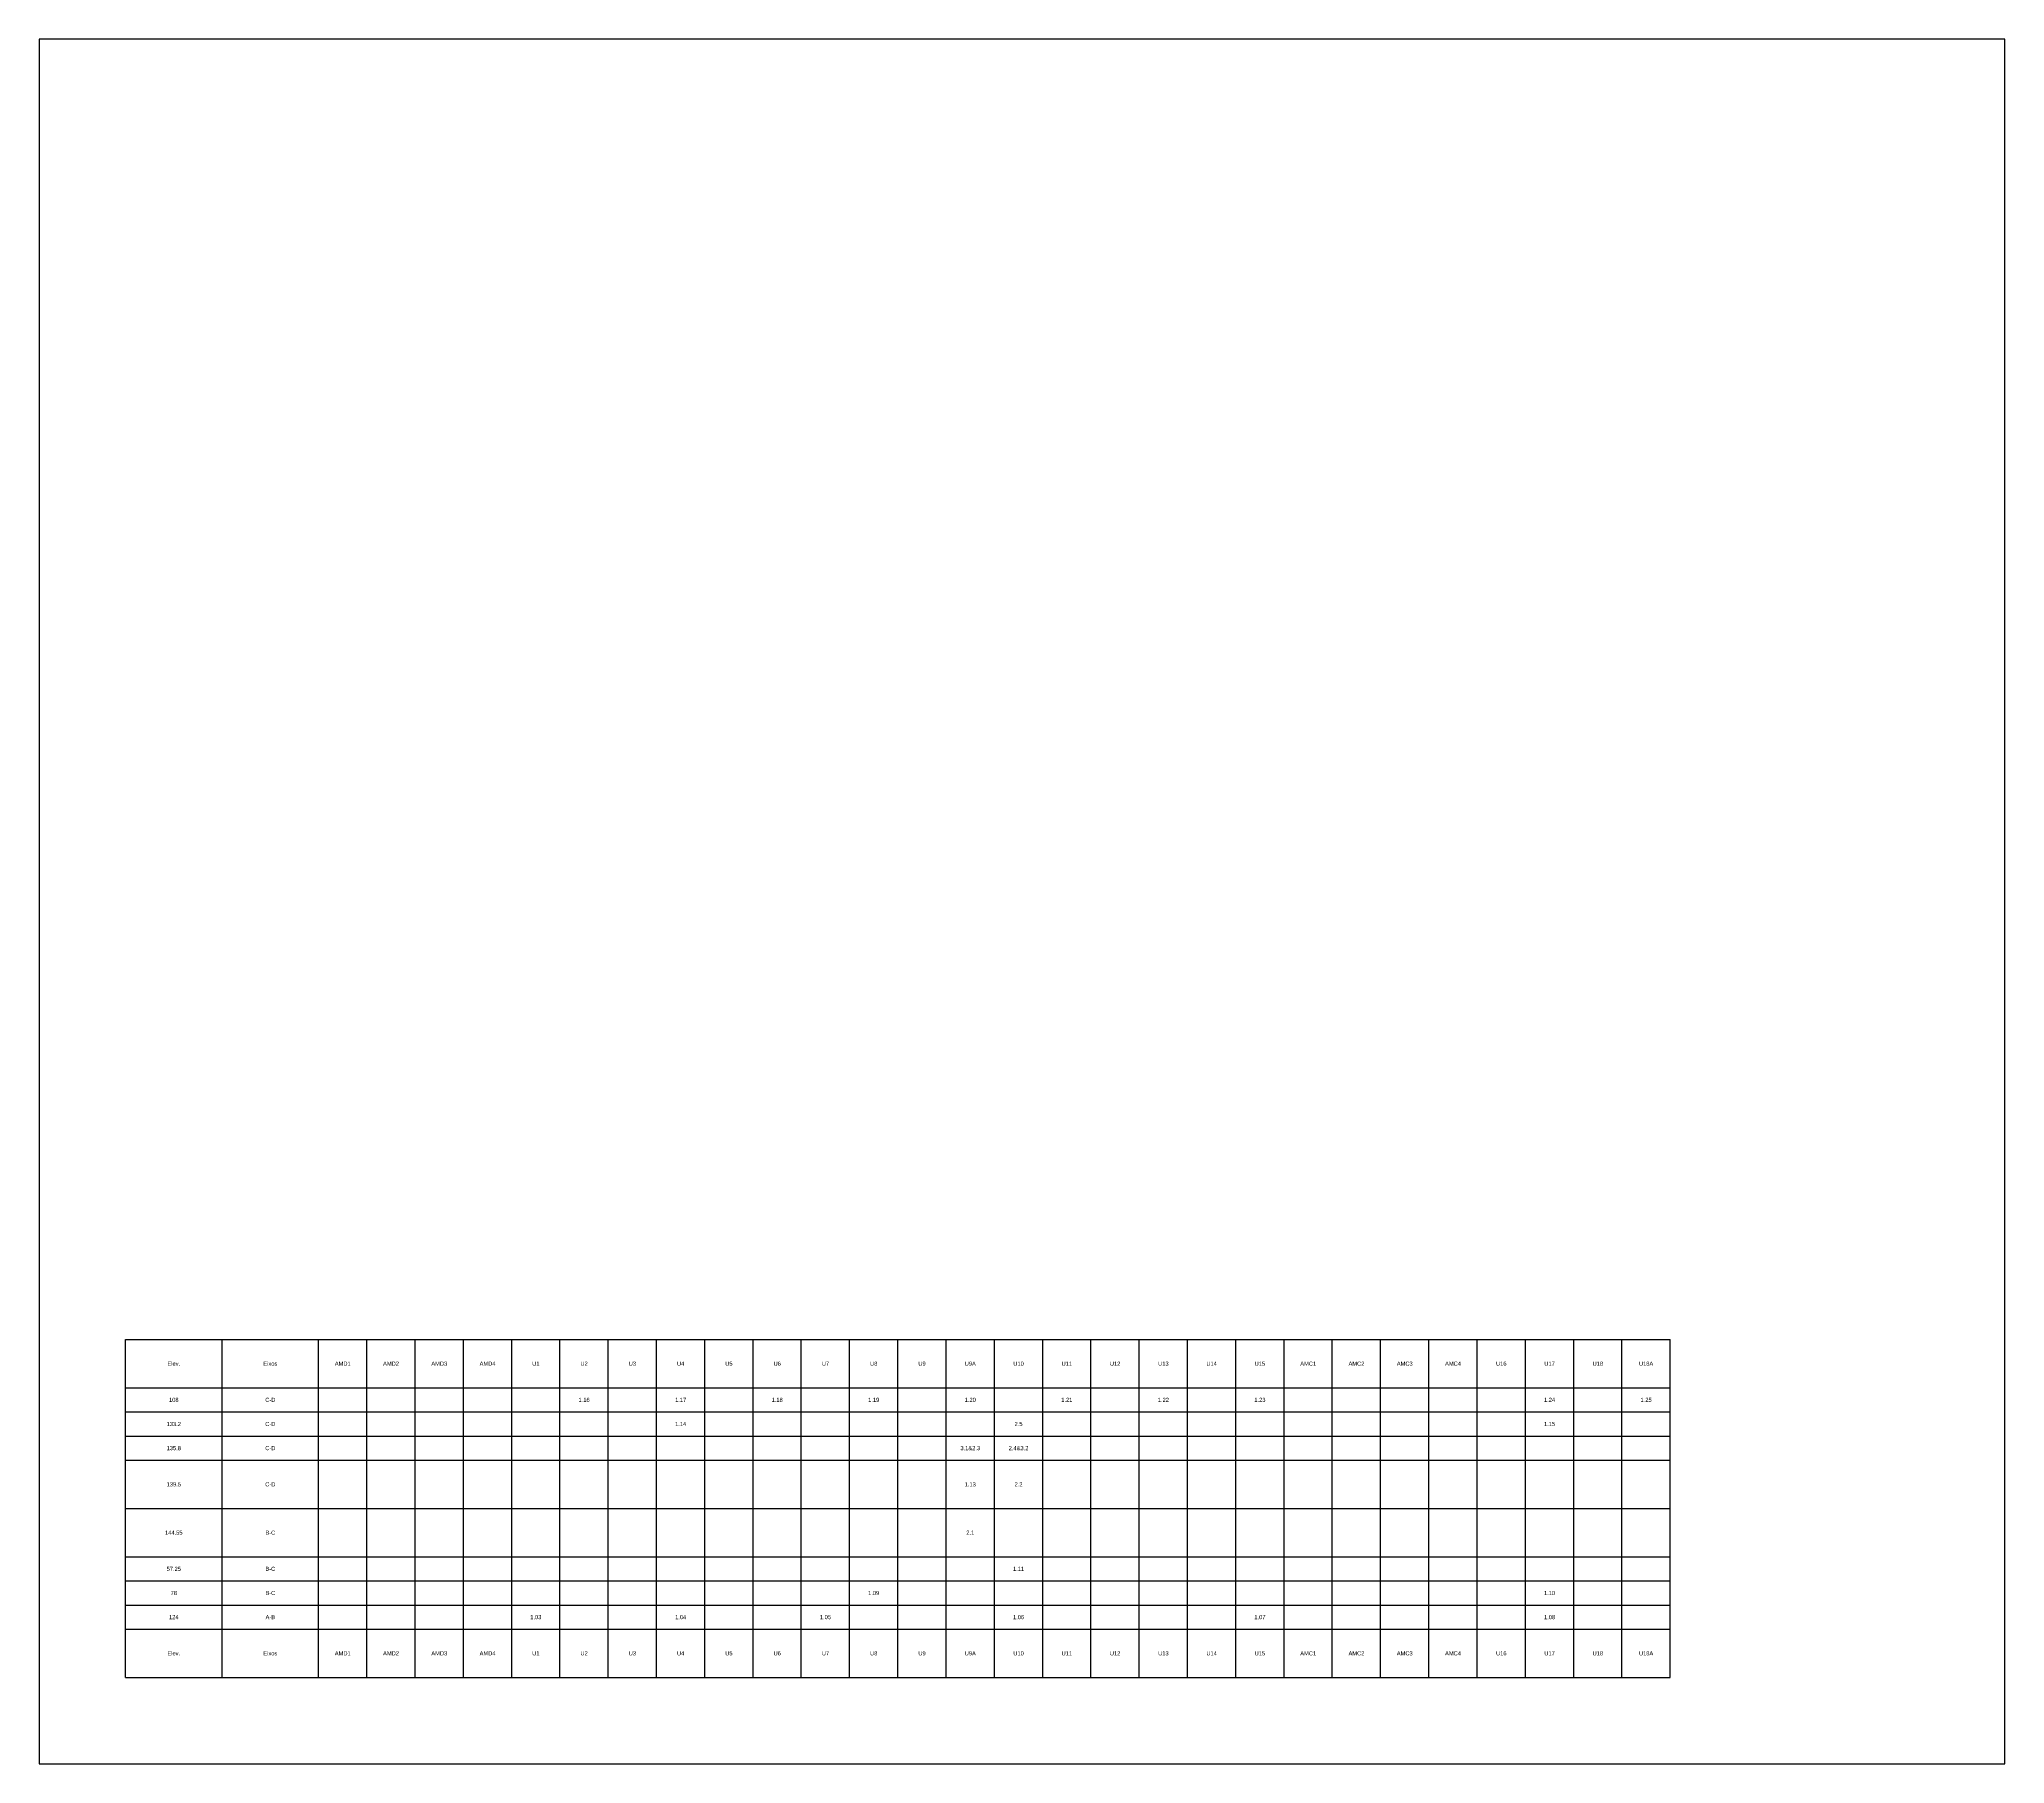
# Model space of a CAD drawing. Header units: metres. Extents: x 1000 to 6700, y 1000 to 6000.
import ezdxf
from ezdxf.enums import TextEntityAlignment as Align

# ---------------------------------------------------------------- set-up
doc = ezdxf.new("R2010")
doc.units = ezdxf.units.M
for name, color, linetype in [('Frame', 7, 'Continuous'), ('Table', 7, 'Continuous'), ('texto', 7, 'Continuous')]:
    doc.layers.add(name, color=color, linetype=linetype)

msp = doc.modelspace()

# ---------------------------------------------------------------- linework, layer by layer
at = {"layer": 'Frame', "color": 7, "linetype": 'Continuous', "lineweight": 25}
msp.add_lwpolyline([(1000, 1000), (6700, 1000), (6700, 6000), (1000, 6000), (1000, 1000)], dxfattribs=at)
at = {"layer": 'Table', "color": 7, "linetype": 'Continuous', "lineweight": 25}
for points in [[(1250, 2230), (5730, 2230)], [(1250, 1250), (1250, 2230)], [(1530, 1250), (1530, 2230)], [(1810, 1250), (1810, 2230)], [(1950, 1250), (1950, 2230)], [(2090, 1250), (2090, 2230)], [(2230, 1250), (2230, 2230)], [(2370, 1250), (2370, 2230)], [(2510, 1250), (2510, 2230)], [(2650, 1250), (2650, 2230)], [(2790, 1250), (2790, 2230)], [(2930, 1250), (2930, 2230)], [(3070, 1250), (3070, 2230)], [(3210, 1250), (3210, 2230)], [(3350, 1250), (3350, 2230)], [(3490, 1250), (3490, 2230)], [(3630, 1250), (3630, 2230)], [(3770, 1250), (3770, 2230)], [(3910, 1250), (3910, 2230)], [(4050, 1250), (4050, 2230)], [(4190, 1250), (4190, 2230)], [(4330, 1250), (4330, 2230)], [(4470, 1250), (4470, 2230)], [(4610, 1250), (4610, 2230)], [(4750, 1250), (4750, 2230)], [(4890, 1250), (4890, 2230)], [(5030, 1250), (5030, 2230)], [(5170, 1250), (5170, 2230)], [(5310, 1250), (5310, 2230)], [(5450, 1250), (5450, 2230)], [(5590, 1250), (5590, 2230)], [(5730, 1250), (5730, 2230)], [(1250, 2090), (5730, 2090)], [(1250, 2020), (5730, 2020)], [(1250, 1950), (5730, 1950)], [(1250, 1880), (5730, 1880)], [(1250, 1740), (5730, 1740)], [(1250, 1600), (5730, 1600)], [(1250, 1530), (5730, 1530)], [(1250, 1460), (5730, 1460)], [(1250, 1390), (5730, 1390)], [(1250, 1250), (5730, 1250)]]:
    msp.add_lwpolyline(points, dxfattribs=at)

# ---------------------------------------------------------------- texts
at = {"layer": 'texto', "color": 7, "lineweight": 5}
for s, p in [('Elev.', (1390, 2160)), ('Eixos', (1670, 2160)), ('AMD1', (1880, 2160)), ('AMD2', (2020, 2160)), ('AMD3', (2160, 2160)), ('AMD4', (2300, 2160)), ('U1', (2440, 2160)), ('U2', (2580, 2160)), ('U3', (2720, 2160)), ('U4', (2860, 2160)), ('U5', (3000, 2160)), ('U6', (3140, 2160)), ('U7', (3280, 2160)), ('U8', (3420, 2160)), ('U9', (3560, 2160)), ('U9A', (3700, 2160)), ('U10', (3840, 2160)), ('U11', (3980, 2160)), ('U12', (4120, 2160)), ('U13', (4260, 2160)), ('U14', (4400, 2160)), ('U15', (4540, 2160)), ('AMC1', (4680, 2160)), ('AMC2', (4820, 2160)), ('AMC3', (4960, 2160)), ('AMC4', (5100, 2160)), ('U16', (5240, 2160)), ('U17', (5380, 2160)), ('U18', (5520, 2160)), ('U18A', (5660, 2160)), ('108', (1390, 2055)), ('C-D', (1670, 2055)), ('1.16', (2580, 2055)), ('1.17', (2860, 2055)), ('1.18', (3140, 2055)), ('1.19', (3420, 2055)), ('1.20', (3700, 2055)), ('1.21', (3980, 2055)), ('1.22', (4260, 2055)), ('1.23', (4540, 2055)), ('1.24', (5380, 2055)), ('1.25', (5660, 2055)), ('133.2', (1390, 1985)), ('C-D', (1670, 1985)), ('1.14', (2860, 1985)), ('2.5', (3840, 1985)), ('1.15', (5380, 1985)), ('135.8', (1390, 1915)), ('C-D', (1670, 1915)), ('3.1&2.3', (3700, 1915)), ('2.4&3.2', (3840, 1915)), ('139.5', (1390, 1810)), ('C-D', (1670, 1810)), ('1.13', (3700, 1810)), ('2.2', (3840, 1810)), ('144.55', (1390, 1670)), ('B-C', (1670, 1670)), ('2.1', (3700, 1670)), ('57.25', (1390, 1565)), ('B-C', (1670, 1565)), ('1.11', (3840, 1565)), ('78', (1390, 1495)), ('B-C', (1670, 1495)), ('1.09', (3420, 1495)), ('1.10', (5380, 1495)), ('124', (1390, 1425)), ('A-B', (1670, 1425)), ('1.03', (2440, 1425)), ('1.04', (2860, 1425)), ('1.05', (3280, 1425)), ('1.06', (3840, 1425)), ('1.07', (4540, 1425)), ('1.08', (5380, 1425)), ('Elev.', (1390, 1320)), ('Eixos', (1670, 1320)), ('AMD1', (1880, 1320)), ('AMD2', (2020, 1320)), ('AMD3', (2160, 1320)), ('AMD4', (2300, 1320)), ('U1', (2440, 1320)), ('U2', (2580, 1320)), ('U3', (2720, 1320)), ('U4', (2860, 1320)), ('U5', (3000, 1320)), ('U6', (3140, 1320)), ('U7', (3280, 1320)), ('U8', (3420, 1320)), ('U9', (3560, 1320)), ('U9A', (3700, 1320)), ('U10', (3840, 1320)), ('U11', (3980, 1320)), ('U12', (4120, 1320)), ('U13', (4260, 1320)), ('U14', (4400, 1320)), ('U15', (4540, 1320)), ('AMC1', (4680, 1320)), ('AMC2', (4820, 1320)), ('AMC3', (4960, 1320)), ('AMC4', (5100, 1320)), ('U16', (5240, 1320)), ('U17', (5380, 1320)), ('U18', (5520, 1320)), ('U18A', (5660, 1320))]:
    msp.add_text(s, height=12, dxfattribs=at).set_placement(p, align=Align.MIDDLE_CENTER)

doc.saveas('drawing.dxf')
